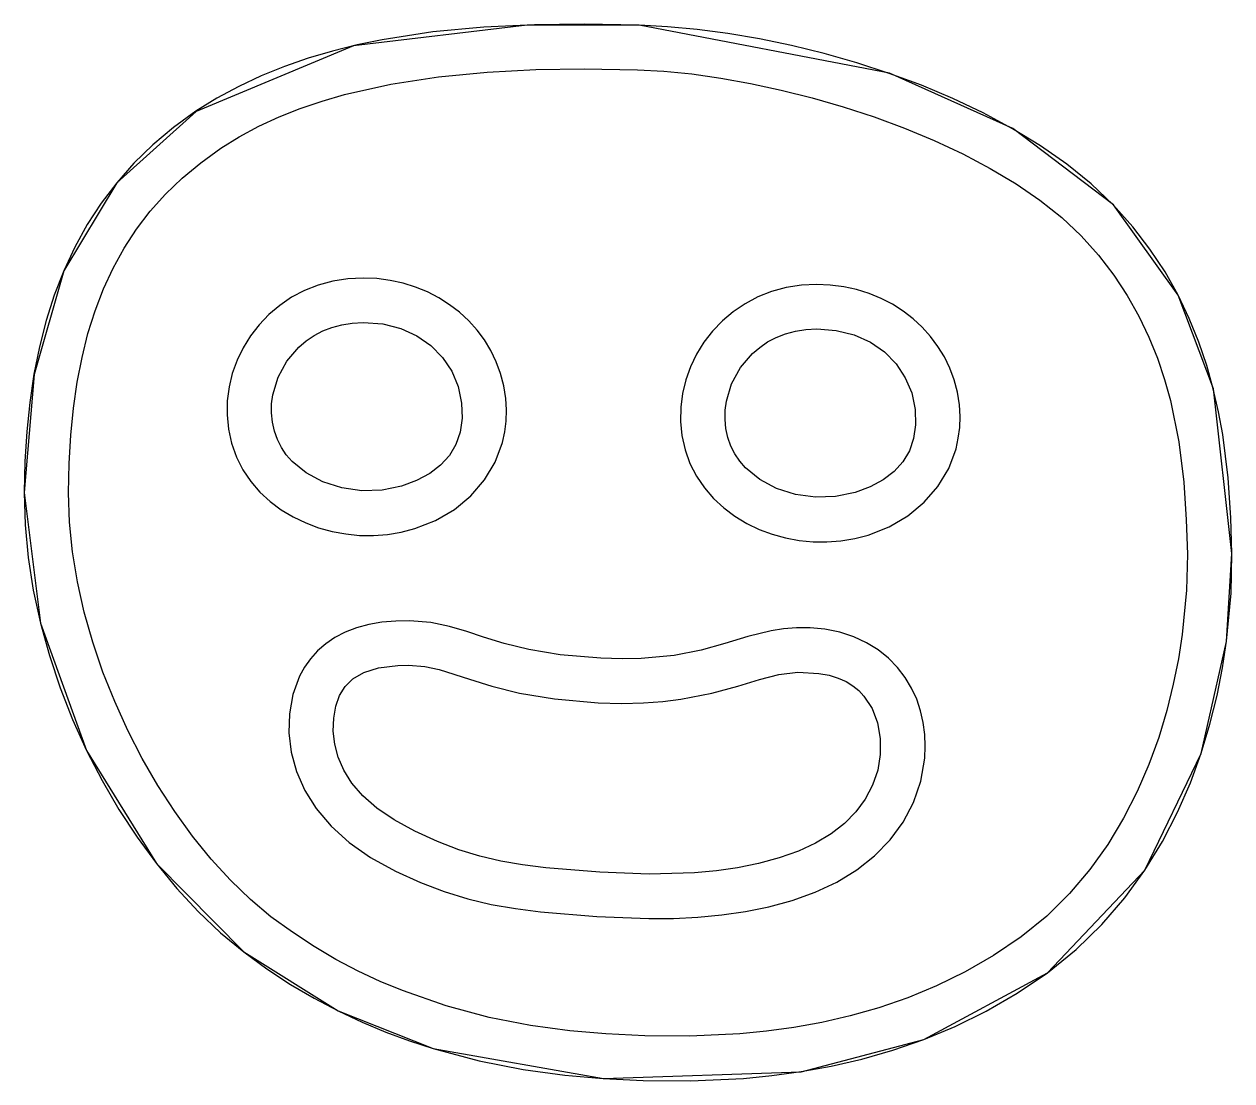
# Model space of a CAD drawing. Extents: x 0 to 25, y 0 to 21.9.
import ezdxf

# ---------------------------------------------------------------- set-up
doc = ezdxf.new("R2010")
doc.units = 0
doc.layers.add('coin', color=7, linetype='CONTINUOUS')
doc.layers.add('dued', color=7, linetype='CONTINUOUS')

msp = doc.modelspace()

# ---------------------------------------------------------------- linework, layer by layer
at = {"layer": 'coin', "color": 7}
msp.add_lwpolyline([(10.410704, 21.850446), (6.820425, 21.416758), (3.557995, 20.060098), (1.919518, 18.583534), (0.824154, 16.763545), (0.207154, 14.620688), (0.003759, 12.175515), (0.338492, 9.47223), (1.293571, 6.839249), (2.739249, 4.497564), (4.545773, 2.668154), (6.499253, 1.448096), (8.466709, 0.668954), (11.989384, 0.048779), (16.085306, 0.188773), (18.624463, 0.855954), (21.179245, 2.236001), (23.199223, 4.358857), (24.362831, 6.77823), (24.88935, 9.09607), (24.998065, 10.914335), (24.616255, 14.321428), (23.888675, 16.261297), (22.546259, 18.12864), (20.464314, 19.706926), (17.912007, 20.851729), (12.730218, 21.850446), (10.410704, 21.850446), (10.410704, 21.850446)], dxfattribs=at)
at = {"layer": 'dued', "color": 7}
for points in [[(11.5912, 21.86823), (10.561777, 21.857267), (9.513051, 21.80696), (8.458237, 21.706341), (7.410548, 21.54444), (6.893505, 21.437081), (6.383199, 21.310288), (5.881281, 21.16269), (5.389404, 20.992915), (4.909218, 20.799593), (4.442376, 20.581352), (3.99053, 20.336822), (3.555331, 20.06463), (3.091245, 19.728784), (2.664125, 19.370463), (2.27296, 18.989996), (1.916742, 18.58771), (1.59446, 18.163933), (1.305104, 17.718994), (1.047666, 17.253219), (0.821135, 16.766937), (0.624501, 16.260475), (0.456756, 15.734162), (0.316889, 15.188326), (0.20389, 14.623294), (0.116751, 14.039394), (0.054461, 13.436954), (0.01601, 12.816301), (0.000389, 12.177765), (0.01886, 11.507423), (0.08226, 10.83109), (0.188552, 10.152223), (0.335697, 9.474279), (0.521658, 8.800714), (0.744396, 8.134985), (1.001872, 7.480548), (1.29205, 6.840861), (1.612889, 6.219379), (1.962353, 5.61956), (2.338403, 5.04486), (2.739, 4.498736), (3.162107, 3.984644), (3.605685, 3.506041), (4.067696, 3.066383), (4.546102, 2.669128), (5.026906, 2.317543), (5.513819, 1.998065), (6.00508, 1.709185), (6.498928, 1.449396), (6.993599, 1.217188), (7.487333, 1.011054), (7.978368, 0.829483), (8.464942, 0.670969), (9.417659, 0.417073), (10.331391, 0.237298), (11.192043, 0.119575), (11.985522, 0.051834), (12.813803, 0.0113), (13.792471, 0.001439), (14.892189, 0.051763), (15.478274, 0.108715), (16.08362, 0.191779), (16.704561, 0.304644), (17.337428, 0.450998), (17.978555, 0.634529), (18.624274, 0.858928), (19.270919, 1.127881), (19.914823, 1.445078), (20.552318, 1.814208), (21.179738, 2.238959), (21.777004, 2.720075), (22.31046, 3.238324), (22.783532, 3.787494), (23.199649, 4.361374), (23.562238, 4.953753), (23.874726, 5.558421), (24.140541, 6.169165), (24.363111, 6.779774), (24.545863, 7.384038), (24.692224, 7.975745), (24.805623, 8.548684), (24.889486, 9.096644), (24.982317, 10.092781), (24.998137, 10.914467), (24.976435, 11.653147), (24.921239, 12.481398), (24.808545, 13.377699), (24.723133, 13.844643), (24.614345, 14.320529), (24.479178, 14.802666), (24.314633, 15.288366), (24.117709, 15.774937), (23.885405, 16.259689), (23.614719, 16.739933), (23.302653, 17.212978), (22.946203, 17.676133), (22.542371, 18.12671), (22.084227, 18.562028), (21.581068, 18.970104), (21.038105, 19.35098), (20.460544, 19.7047), (19.853595, 20.031304), (19.222465, 20.330837), (18.572363, 20.603342), (17.908498, 20.84886), (17.236077, 21.067435), (16.56031, 21.259109), (15.886404, 21.423925), (15.219568, 21.561927), (14.56501, 21.673156), (13.927938, 21.757655), (13.313562, 21.815467), (12.727088, 21.846635), (11.5912, 21.86823), (11.5912, 21.86823)], [(11.588609, 20.944835), (12.698583, 20.925832), (13.242755, 20.895422), (13.817824, 20.837564), (14.418016, 20.752868), (15.037558, 20.641942), (15.670676, 20.505393), (16.311597, 20.343829), (16.954548, 20.15786), (17.593756, 19.948092), (18.223447, 19.715135), (18.837847, 19.459596), (19.431183, 19.182084), (19.997683, 18.883206), (20.531572, 18.563572), (21.027077, 18.223788), (21.478425, 17.864464), (21.879843, 17.486207), (22.238045, 17.086537), (22.554583, 16.67514), (22.832074, 16.254182), (23.073136, 15.82583), (23.280385, 15.392249), (23.456438, 14.955605), (23.603912, 14.518063), (23.725423, 14.081791), (23.901027, 13.221715), (24.004185, 12.392705), (24.055831, 11.612088), (24.076901, 10.897191), (24.060351, 10.152343), (23.971184, 9.240391), (23.892255, 8.73695), (23.786635, 8.209972), (23.651478, 7.665535), (23.483939, 7.10972), (23.281173, 6.548606), (23.040333, 5.988273), (22.758575, 5.434799), (22.433053, 4.894266), (22.060921, 4.372751), (21.639334, 3.876335), (21.165446, 3.411097), (20.636412, 2.983117), (20.06311, 2.595326), (19.478877, 2.257791), (18.887088, 1.967231), (18.291121, 1.720364), (17.694351, 1.513907), (17.100155, 1.344579), (16.511909, 1.209098), (15.932989, 1.104181), (15.366772, 1.026547), (14.816634, 0.972914), (13.778099, 0.924523), (12.844395, 0.932751), (12.042532, 0.971342), (11.293166, 1.035456), (10.483952, 1.146404), (9.628051, 1.314955), (8.738623, 1.551874), (7.828829, 1.867932), (7.370408, 2.059001), (6.911831, 2.273893), (6.454743, 2.513954), (6.000789, 2.780528), (5.551614, 3.074962), (5.108863, 3.398601), (4.683462, 3.753774), (4.269237, 4.152837), (3.86847, 4.591904), (3.483443, 5.067087), (3.116439, 5.574498), (2.76974, 6.11025), (2.445628, 6.670456), (2.146385, 7.251227), (1.874295, 7.848678), (1.631638, 8.458919), (1.420698, 9.078065), (1.243757, 9.702226), (1.103097, 10.327517), (1.001, 10.950048), (0.939748, 11.565934), (0.921625, 12.171286), (0.935491, 12.777173), (0.969088, 13.35986), (1.023412, 13.919739), (1.09946, 14.457198), (1.198228, 14.972627), (1.320713, 15.466416), (1.467913, 15.938953), (1.640823, 16.390628), (1.84044, 16.821831), (2.067761, 17.232952), (2.323783, 17.624378), (2.609502, 17.996501), (2.925916, 18.349709), (3.27402, 18.684392), (3.654812, 19.00094), (4.069288, 19.299741), (4.453431, 19.539097), (4.856911, 19.755347), (5.278035, 19.949542), (5.715113, 20.122732), (6.166453, 20.275967), (6.630362, 20.410297), (7.589123, 20.626442), (8.577862, 20.779568), (9.583045, 20.878075), (10.591139, 20.930364), (11.588609, 20.944835), (11.588609, 20.944835)], [(7.014391, 16.614207), (6.703426, 16.598659), (6.386765, 16.550174), (6.085681, 16.468618), (5.80158, 16.356384), (5.53587, 16.215865), (5.289957, 16.049454), (5.065248, 15.859544), (4.86315, 15.648528), (4.685069, 15.418798), (4.532413, 15.172749), (4.406588, 14.912772), (4.309001, 14.641262), (4.241059, 14.36061), (4.204168, 14.07321), (4.199736, 13.781454), (4.229169, 13.487737), (4.293874, 13.19445), (4.395219, 12.909002), (4.529164, 12.645333), (4.692325, 12.4039), (4.881319, 12.185163), (5.092764, 11.98958), (5.323276, 11.817608), (5.569473, 11.669706), (5.827971, 11.546332), (6.096288, 11.446848), (6.372786, 11.370628), (6.655348, 11.318146), (6.941859, 11.289876), (7.230202, 11.286295), (7.518261, 11.307876), (7.80392, 11.355094), (8.085063, 11.428424), (8.516245, 11.598935), (8.904978, 11.827006), (9.244546, 12.107601), (9.528233, 12.435683), (9.749324, 12.806217), (9.901103, 13.214166), (9.948901, 13.430597), (9.976853, 13.654493), (9.984119, 13.885225), (9.96986, 14.122164), (9.928747, 14.385342), (9.862687, 14.639097), (9.772923, 14.88238), (9.660697, 15.11414), (9.527253, 15.333327), (9.373833, 15.53889), (9.201681, 15.72978), (9.012038, 15.904946), (8.806148, 16.063338), (8.585253, 16.203907), (8.350597, 16.325601), (8.103422, 16.427372), (7.844971, 16.508168), (7.576487, 16.566939), (7.299213, 16.602636), (7.014391, 16.614207), (7.014391, 16.614207)], [(16.401665, 16.481183), (16.090699, 16.465635), (15.774039, 16.41715), (15.472955, 16.335594), (15.188854, 16.22336), (14.923144, 16.082841), (14.677231, 15.91643), (14.452522, 15.72652), (14.250424, 15.515503), (14.072343, 15.285774), (13.919687, 15.039725), (13.793862, 14.779748), (13.696275, 14.508237), (13.628333, 14.227586), (13.591442, 13.940185), (13.58701, 13.64843), (13.616443, 13.354712), (13.681148, 13.061425), (13.782493, 12.775959), (13.916438, 12.512241), (14.079599, 12.270739), (14.268593, 12.051923), (14.480038, 11.85626), (14.71055, 11.684219), (14.956747, 11.536268), (15.215245, 11.412876), (15.483562, 11.313392), (15.76006, 11.237172), (16.042622, 11.18469), (16.329133, 11.15642), (16.617476, 11.152839), (16.905535, 11.17442), (17.191194, 11.221638), (17.472337, 11.294968), (17.903537, 11.465498), (18.292319, 11.693618), (18.631957, 11.974281), (18.915723, 12.302443), (19.136893, 12.673056), (19.288741, 13.081074), (19.336567, 13.297533), (19.364541, 13.521451), (19.37182, 13.752196), (19.357566, 13.98914), (19.316448, 14.252318), (19.250374, 14.506073), (19.160589, 14.749356), (19.048336, 14.981116), (18.914859, 15.200302), (18.761403, 15.405866), (18.589211, 15.596755), (18.399528, 15.771922), (18.193597, 15.930314), (17.972664, 16.070883), (17.737971, 16.192577), (17.490763, 16.294347), (17.232285, 16.375143), (16.96378, 16.433915), (16.686492, 16.469611), (16.401665, 16.481183), (16.401665, 16.481183)], [(7.019142, 15.693836), (7.423632, 15.663698), (7.794943, 15.570117), (8.128212, 15.419333), (8.418579, 15.21759), (8.661184, 14.971128), (8.851164, 14.686189), (8.983659, 14.369017), (9.053807, 14.025851), (9.063537, 13.711401), (9.023983, 13.426136), (8.936209, 13.169712), (8.801277, 12.941787), (8.620252, 12.742016), (8.394195, 12.570057), (8.12417, 12.425565), (7.81124, 12.308198), (7.410218, 12.224755), (6.992384, 12.213046), (6.577563, 12.270724), (6.185581, 12.395441), (5.837389, 12.580395), (5.54727, 12.818727), (5.427059, 12.957152), (5.325051, 13.10801), (5.242474, 13.270998), (5.180558, 13.445814), (5.139229, 13.63365), (5.120445, 13.822911), (5.123433, 14.011918), (5.147419, 14.198992), (5.25529, 14.56062), (5.437871, 14.894361), (5.688973, 15.18678), (5.838287, 15.313294), (6.00241, 15.42444), (6.18057, 15.518536), (6.371992, 15.593906), (6.575904, 15.648867), (6.791532, 15.681743), (7.019142, 15.693836), (7.019142, 15.693836)], [(16.406848, 15.56038), (16.81132, 15.530242), (17.182581, 15.43666), (17.515781, 15.285877), (17.806069, 15.084134), (18.048594, 14.837672), (18.238505, 14.552733), (18.370951, 14.23556), (18.441081, 13.892395), (18.450811, 13.577945), (18.411257, 13.29268), (18.323483, 13.036256), (18.188551, 12.808331), (18.007526, 12.60856), (17.781469, 12.436601), (17.511444, 12.292109), (17.198514, 12.174742), (16.797492, 12.091299), (16.379657, 12.07959), (15.964837, 12.137267), (15.572855, 12.261985), (15.224663, 12.446939), (14.934544, 12.685271), (14.814333, 12.823696), (14.712325, 12.974554), (14.629748, 13.137542), (14.567832, 13.312357), (14.526503, 13.500194), (14.507719, 13.689455), (14.510707, 13.878462), (14.534692, 14.065536), (14.642564, 14.427164), (14.825145, 14.760905), (15.076247, 15.053324), (15.225561, 15.179838), (15.389684, 15.290983), (15.567844, 15.38508), (15.759266, 15.46045), (15.963178, 15.515411), (16.178806, 15.548286), (16.406848, 15.56038), (16.406848, 15.56038)], [(7.976657, 9.519873), (7.695924, 9.51685), (7.404862, 9.491675), (7.132526, 9.443664), (6.879519, 9.373903), (6.646446, 9.283478), (6.433911, 9.173473), (6.242519, 9.044976), (6.072874, 8.899071), (5.92558, 8.736844), (5.801546, 8.562075), (5.700208, 8.378977), (5.559208, 7.994741), (5.489749, 7.598032), (5.478999, 7.202747), (5.525068, 6.800786), (5.634486, 6.4023), (5.808399, 6.011802), (6.047955, 5.633807), (6.354302, 5.272827), (6.728586, 4.933376), (7.171956, 4.619967), (7.685559, 4.337113), (8.201636, 4.104642), (8.696627, 3.917206), (9.181804, 3.768769), (9.668443, 3.653296), (10.167817, 3.564751), (10.6912, 3.497098), (11.855089, 3.400329), (12.928912, 3.357543), (13.444123, 3.362051), (13.947915, 3.386831), (14.442574, 3.434138), (14.930387, 3.506224), (15.413639, 3.605345), (15.894618, 3.733753), (16.374597, 3.902893), (16.822717, 4.113886), (17.233924, 4.365726), (17.603166, 4.65741), (17.925389, 4.987931), (18.195542, 5.356286), (18.40857, 5.761469), (18.559421, 6.202475), (18.641333, 6.679914), (18.652396, 6.924604), (18.64226, 7.17064), (18.609973, 7.416046), (18.554582, 7.658847), (18.475136, 7.897068), (18.370682, 8.128734), (18.239035, 8.350503), (18.079199, 8.558355), (17.892007, 8.749293), (17.678292, 8.920321), (17.438887, 9.068441), (17.174624, 9.190656), (16.886336, 9.28397), (16.574856, 9.345387), (16.272076, 9.373528), (15.987812, 9.374569), (15.719132, 9.352795), (15.463107, 9.312492), (14.977296, 9.193439), (14.506934, 9.051697), (14.015502, 8.914914), (13.452464, 8.803228), (12.77335, 8.739655), (12.376369, 8.733103), (11.933694, 8.74721), (11.097277, 8.819542), (10.449017, 8.925139), (9.937577, 9.051364), (9.511618, 9.185585), (9.162947, 9.30167), (8.804205, 9.405746), (8.415429, 9.483314), (7.976657, 9.519873), (7.976657, 9.519873)], [(7.958949, 8.599933), (8.292706, 8.574554), (8.588851, 8.514141), (9.219224, 8.311858), (9.681713, 8.167731), (10.256754, 8.027004), (10.979231, 7.907557), (11.884026, 7.82727), (12.371842, 7.812625), (12.817002, 7.821699), (13.222735, 7.850833), (13.592268, 7.896367), (14.235652, 8.022001), (14.772983, 8.169332), (15.224043, 8.306122), (15.62258, 8.407638), (16.015367, 8.455866), (16.449174, 8.432789), (16.661152, 8.392947), (16.848042, 8.336235), (17.011787, 8.263814), (17.154332, 8.176847), (17.27762, 8.076497), (17.383593, 7.963926), (17.551374, 7.706771), (17.664647, 7.411261), (17.720859, 7.088707), (17.721265, 6.756554), (17.667122, 6.432244), (17.561511, 6.121596), (17.411021, 5.833229), (17.216807, 5.56795), (16.980024, 5.326566), (16.701826, 5.109884), (16.383369, 4.91871), (16.025808, 4.753853), (15.630298, 4.616118), (15.201559, 4.501566), (14.768749, 4.412691), (14.328817, 4.34773), (13.878713, 4.304916), (12.935784, 4.278672), (11.915554, 4.319837), (10.798253, 4.409579), (10.315975, 4.46946), (9.865257, 4.547581), (9.431582, 4.650113), (9.000434, 4.783232), (8.557297, 4.953111), (8.087654, 5.165923), (7.657117, 5.399633), (7.299974, 5.644805), (7.010894, 5.899295), (6.784544, 6.160957), (6.615592, 6.427647), (6.498706, 6.69722), (6.428554, 6.967531), (6.399802, 7.236435), (6.406933, 7.506542), (6.449539, 7.754074), (6.528606, 7.974067), (6.645119, 8.161558), (6.805679, 8.321056), (7.028698, 8.453544), (7.332887, 8.548768), (7.736954, 8.596478), (7.958949, 8.599933), (7.958949, 8.599933)]]:
    msp.add_lwpolyline(points, dxfattribs=at)

doc.saveas('drawing.dxf')
